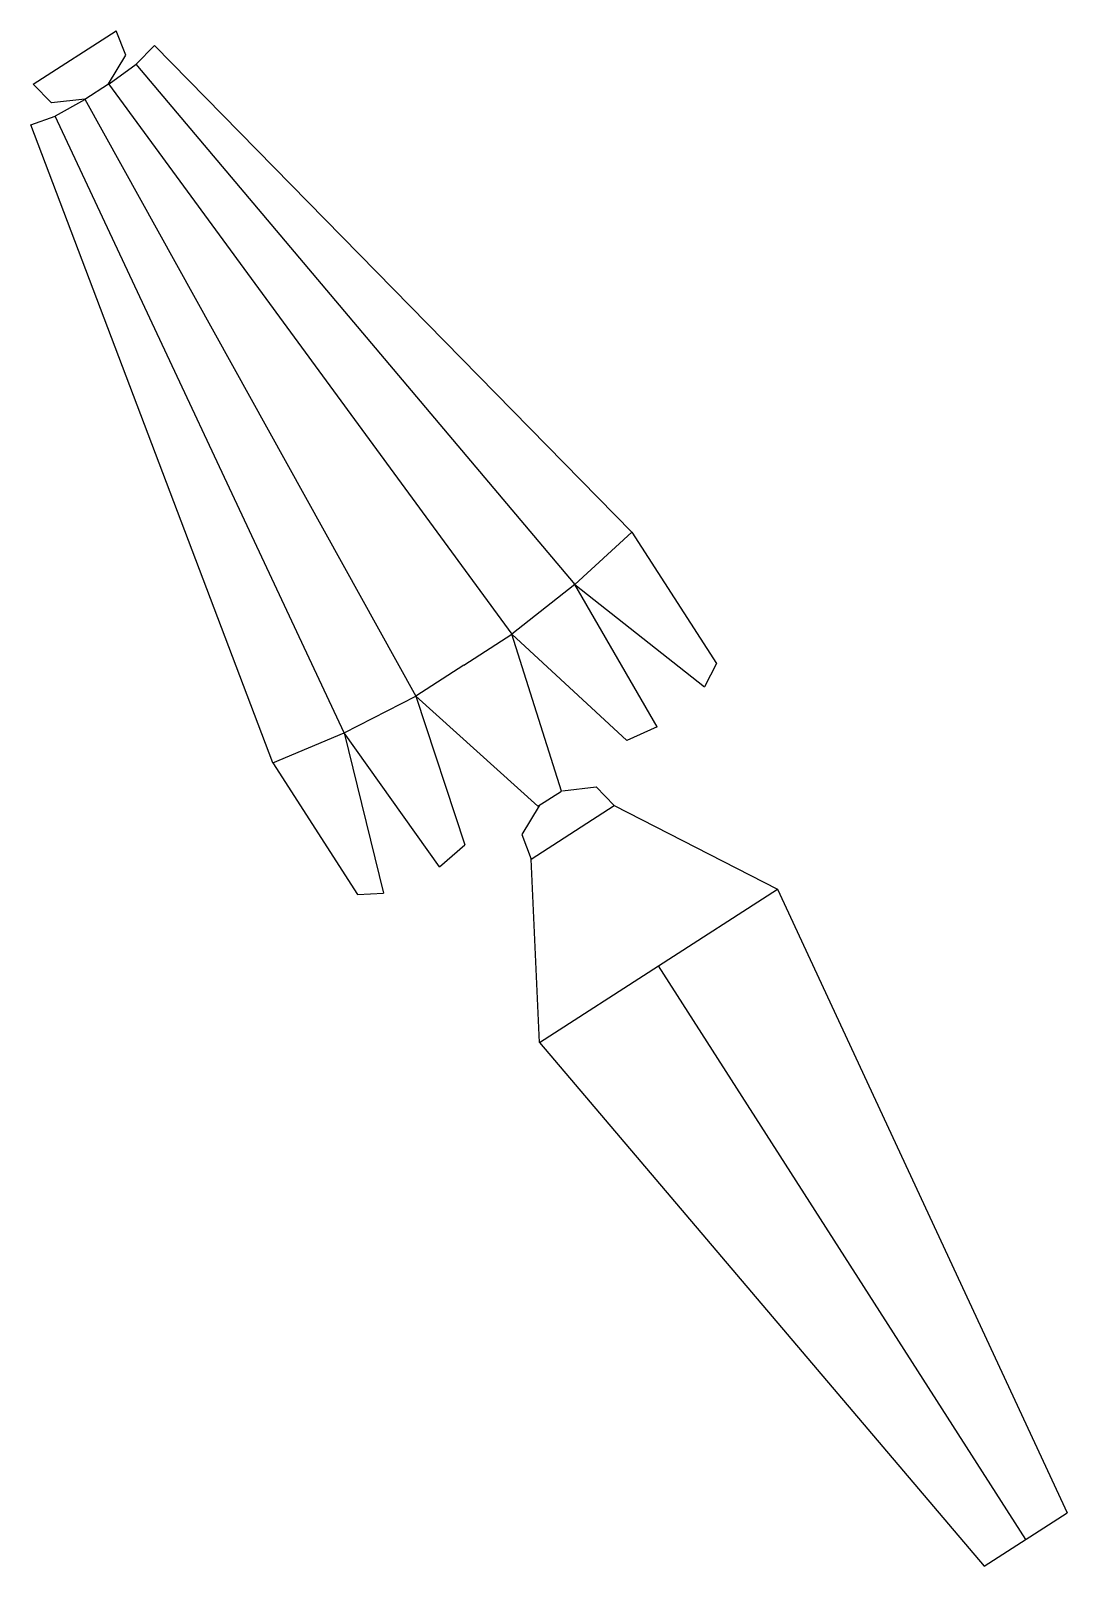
# Model space of a CAD drawing. Header units: inches. Extents: x 1.18 to 7.57, y 0.75 to 10.21.
import ezdxf

# ---------------------------------------------------------------- set-up
doc = ezdxf.new("R2010")
doc.units = ezdxf.units.IN
doc.header["$MEASUREMENT"] = 0
doc.layers.add('Layer1', color=7, linetype='Continuous')

msp = doc.modelspace()

# ---------------------------------------------------------------- linework, layer by layer
for p, q in [((1.1978, 9.877), (1.7098, 10.2061)), ((1.7677, 10.0558), (1.7098, 10.2061)), ((1.6613, 9.8782), (1.7677, 10.0558)), ((1.9454, 10.1153), (1.8319, 10.001)), ((4.8895, 7.1147), (1.9454, 10.1153)), ((1.665, 9.8785), (1.8319, 10.001)), ((1.3105, 9.7618), (1.1978, 9.877)), ((1.5163, 9.785), (1.3105, 9.7618)), ((1.515, 9.7809), (1.3339, 9.6805)), ((1.1825, 9.6253), (1.3339, 9.6805)), ((2.6753, 5.6955), (1.1825, 9.6253)), ((4.8871, 7.1175), (5.4094, 6.3074)), ((4.5358, 6.7953), (5.3349, 6.1646)), ((5.0436, 5.9186), (4.5358, 6.7953)), ((4.4526, 5.5215), (4.148, 6.4877)), ((4.148, 6.4877), (4.8551, 5.8327)), ((5.4094, 6.3074), (5.3349, 6.1646)), ((3.5551, 6.1065), (3.8574, 5.1913)), ((4.3077, 5.4283), (3.5551, 6.1065)), ((3.1142, 5.8814), (3.3564, 4.8926)), ((3.7011, 5.0555), (3.1142, 5.8814)), ((5.0436, 5.9186), (4.8551, 5.8327)), ((2.6753, 5.6955), (3.1955, 4.8841)), ((4.4604, 5.5244), (4.6662, 5.5476)), ((4.6662, 5.5476), (4.7789, 5.4324)), ((4.3154, 5.4312), (4.2089, 5.2536)), ((4.7789, 5.4324), (5.7851, 4.9173)), ((4.2089, 5.2536), (4.2669, 5.1033)), ((3.7011, 5.0555), (3.8574, 5.1913)), ((4.3179, 3.974), (4.2669, 5.1033)), ((3.1955, 4.8841), (3.3564, 4.8926)), ((5.7851, 4.9173), (7.5703, 1.0757)), ((4.3179, 3.974), (7.0583, 0.7466)), ((7.0583, 0.7466), (7.5703, 1.0757))]:
    msp.add_line(p, q)
at = {"layer": 'Layer1'}
for p, q in [((4.537, 6.7938), (1.8319, 10.001)), ((4.537, 6.7938), (1.8319, 10.001)), ((1.5163, 9.785), (1.6613, 9.8782)), ((1.6613, 9.8782), (4.148, 6.4877)), ((1.5163, 9.785), (3.5551, 6.1065)), ((3.1142, 5.8814), (1.3339, 9.6805)), ((4.8871, 7.1175), (4.5358, 6.7953)), ((4.5358, 6.7953), (4.148, 6.4877)), ((3.8515, 6.2971), (4.148, 6.4877)), ((3.8515, 6.2971), (3.5551, 6.1065)), ((3.1142, 5.8814), (3.5551, 6.1065)), ((2.6753, 5.6955), (3.1142, 5.8814)), ((4.3077, 5.4283), (4.4526, 5.5215)), ((4.2669, 5.1033), (4.7789, 5.4324)), ((4.3179, 3.974), (5.7851, 4.9173)), ((7.3143, 0.9112), (5.0515, 4.4456))]:
    msp.add_line(p, q, dxfattribs=at)

doc.saveas('drawing.dxf')
